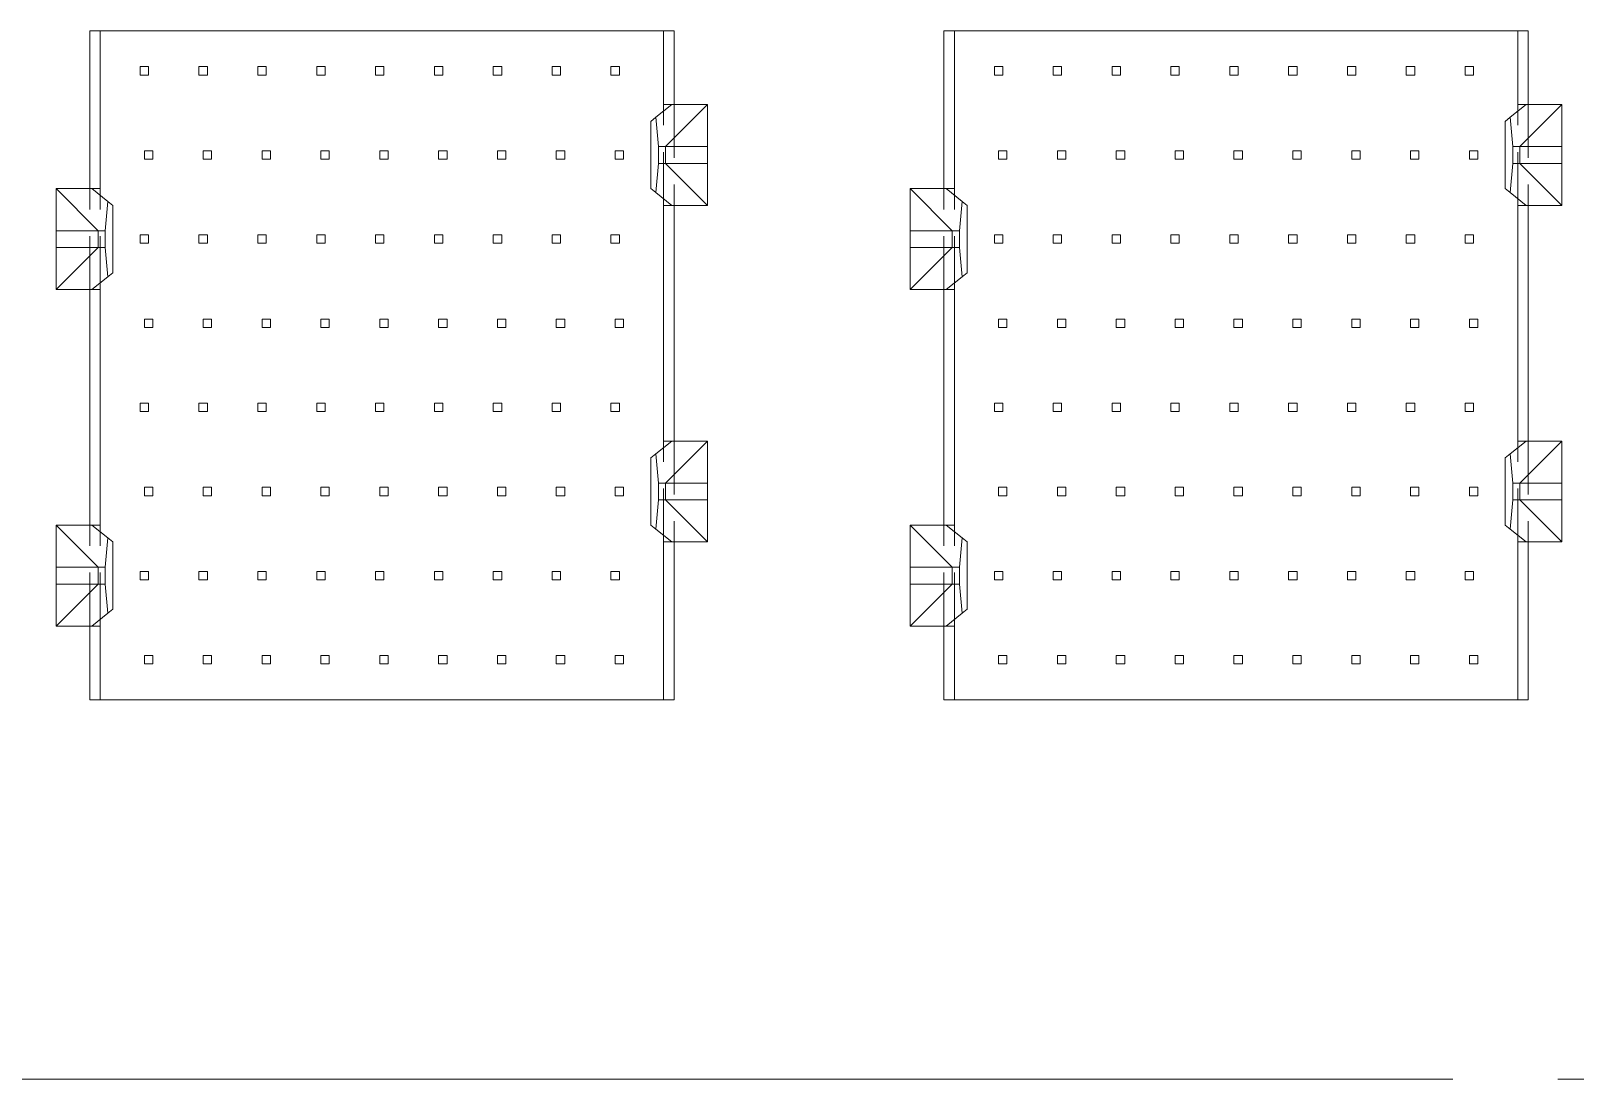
# Model space of a CAD drawing. Header units: millimetres. Extents: x -17 to 589, y 5 to 415.
# Drawn here: x 253.72 to 290.46, y 229.44 to 254.36 of the extents above; entities that cross this region are included whole.
import ezdxf

# ---------------------------------------------------------------- set-up
doc = ezdxf.new("R2010")
doc.units = ezdxf.units.MM
doc.linetypes.add('HIDDEN', pattern=[1.905, 1.27, -0.635])

# ---------------------------------------------------------------- blocks, each defined once
blk = doc.blocks.new('SW_CENTERMARKSYMBOL_1')
at = {"color": 0, "linetype": 'Continuous', "lineweight": 0}
for p, q in [((99.77, 65), (5, 65)), ((104.77, 65), (102.27, 65))]:
    blk.add_line(p, q, dxfattribs=at)
blk = doc.blocks.new('d')
at = {"color": 5, "lineweight": 0}
blk.add_blockref('SW_CENTERMARKSYMBOL_1', (796.919, 118.982), dxfattribs=at)

msp = doc.modelspace()

# ---------------------------------------------------------------- linework, layer by layer
at = {"color": 7, "linetype": 'Continuous', "lineweight": 15}
for p, q in [((255.1219, 254.3639), (255.1219, 250.6139)), ((255.3719, 254.3639), (255.1219, 254.3639)), ((255.3719, 254.3639), (255.3719, 250.6139)), ((268.7719, 254.3639), (255.3719, 254.3639)), ((268.7719, 252.6139), (268.7719, 254.3639)), ((269.0219, 254.3639), (268.7719, 254.3639)), ((269.0219, 254.3639), (269.0219, 252.6139)), ((275.4419, 254.3639), (275.4419, 250.6139)), ((275.6919, 254.3639), (275.4419, 254.3639)), ((275.6919, 254.3639), (275.6919, 250.6139)), ((289.0919, 254.3639), (275.6919, 254.3639)), ((289.0919, 252.6139), (289.0919, 254.3639)), ((289.3419, 254.3639), (289.0919, 254.3639)), ((289.3419, 254.3639), (289.3419, 252.6139)), ((268.9719, 252.6139), (268.5911, 252.3092)), ((268.7719, 252.6139), (268.9719, 252.6139)), ((269.8219, 252.6139), (268.8219, 251.6139)), ((268.9719, 252.6139), (269.8219, 252.6139)), ((269.8219, 252.6139), (269.8219, 251.6139)), ((289.2919, 252.6139), (288.9111, 252.3092)), ((289.0919, 252.6139), (289.2919, 252.6139)), ((290.1419, 252.6139), (289.1419, 251.6139)), ((289.2919, 252.6139), (290.1419, 252.6139)), ((290.1419, 252.6139), (290.1419, 251.6139)), ((268.4719, 252.2139), (268.5911, 252.3092)), ((268.4719, 250.6139), (268.4719, 252.2139)), ((268.5911, 252.3092), (268.6519, 251.6139)), ((288.7919, 252.2139), (288.9111, 252.3092)), ((288.7919, 250.6139), (288.7919, 252.2139)), ((288.9111, 252.3092), (288.9719, 251.6139)), ((268.6519, 251.6139), (268.6519, 251.2139)), ((268.8219, 251.6139), (268.6519, 251.6139)), ((268.8219, 251.2139), (268.8219, 251.6139)), ((269.8219, 251.6139), (268.8219, 251.6139)), ((269.8219, 251.6139), (269.8219, 251.2139)), ((288.9719, 251.6139), (288.9719, 251.2139)), ((289.1419, 251.6139), (288.9719, 251.6139)), ((289.1419, 251.2139), (289.1419, 251.6139)), ((290.1419, 251.6139), (289.1419, 251.6139)), ((290.1419, 251.6139), (290.1419, 251.2139)), ((268.6519, 251.2139), (268.5911, 250.5186)), ((268.6519, 251.2139), (268.8219, 251.2139)), ((268.8219, 251.2139), (269.8219, 250.2139)), ((268.8219, 251.2139), (269.8219, 251.2139)), ((269.8219, 251.2139), (269.8219, 250.2139)), ((288.9719, 251.2139), (288.9111, 250.5186)), ((288.9719, 251.2139), (289.1419, 251.2139)), ((289.1419, 251.2139), (290.1419, 250.2139)), ((289.1419, 251.2139), (290.1419, 251.2139)), ((290.1419, 251.2139), (290.1419, 250.2139)), ((255.3219, 249.6139), (254.3219, 250.6139)), ((254.3219, 249.6139), (254.3219, 250.6139)), ((254.3219, 250.6139), (255.1719, 250.6139)), ((255.5528, 250.3092), (255.1719, 250.6139)), ((255.1719, 250.6139), (255.3719, 250.6139)), ((268.5911, 250.5186), (268.4719, 250.6139)), ((275.6419, 249.6139), (274.6419, 250.6139)), ((274.6419, 249.6139), (274.6419, 250.6139)), ((274.6419, 250.6139), (275.4919, 250.6139)), ((275.8728, 250.3092), (275.4919, 250.6139)), ((275.4919, 250.6139), (275.6919, 250.6139)), ((288.9111, 250.5186), (288.7919, 250.6139)), ((255.4919, 249.6139), (255.5528, 250.3092)), ((255.5528, 250.3092), (255.6719, 250.2139)), ((255.6719, 250.2139), (255.6719, 248.6139)), ((268.5911, 250.5186), (268.9719, 250.2139)), ((268.7719, 244.6139), (268.7719, 250.2139)), ((268.9719, 250.2139), (268.7719, 250.2139)), ((269.8219, 250.2139), (268.9719, 250.2139)), ((269.0219, 250.2139), (269.0219, 244.6139)), ((275.8119, 249.6139), (275.8728, 250.3092)), ((275.8728, 250.3092), (275.9919, 250.2139)), ((275.9919, 250.2139), (275.9919, 248.6139)), ((288.9111, 250.5186), (289.2919, 250.2139)), ((289.0919, 244.6139), (289.0919, 250.2139)), ((289.2919, 250.2139), (289.0919, 250.2139)), ((290.1419, 250.2139), (289.2919, 250.2139)), ((289.3419, 250.2139), (289.3419, 244.6139)), ((254.3219, 249.2139), (254.3219, 249.6139)), ((255.3219, 249.6139), (254.3219, 249.6139)), ((255.3219, 249.6139), (255.3219, 249.2139)), ((255.4919, 249.6139), (255.3219, 249.6139)), ((255.4919, 249.2139), (255.4919, 249.6139)), ((274.6419, 249.2139), (274.6419, 249.6139)), ((275.6419, 249.6139), (274.6419, 249.6139)), ((275.8119, 249.6139), (275.6419, 249.6139)), ((275.6419, 249.6139), (275.6419, 249.2139)), ((275.8119, 249.2139), (275.8119, 249.6139)), ((254.3219, 249.2139), (255.3219, 249.2139)), ((254.3219, 248.2139), (254.3219, 249.2139)), ((254.3219, 248.2139), (255.3219, 249.2139)), ((255.3219, 249.2139), (255.4919, 249.2139)), ((255.5528, 248.5186), (255.4919, 249.2139)), ((274.6419, 248.2139), (274.6419, 249.2139)), ((274.6419, 248.2139), (275.6419, 249.2139)), ((274.6419, 249.2139), (275.6419, 249.2139)), ((275.6419, 249.2139), (275.8119, 249.2139)), ((275.8728, 248.5186), (275.8119, 249.2139)), ((255.5528, 248.5186), (255.1719, 248.2139)), ((255.6719, 248.6139), (255.5528, 248.5186)), ((275.8728, 248.5186), (275.4919, 248.2139)), ((275.9919, 248.6139), (275.8728, 248.5186)), ((255.1719, 248.2139), (254.3219, 248.2139)), ((255.1219, 242.6139), (255.1219, 248.2139)), ((255.3719, 248.2139), (255.1719, 248.2139)), ((255.3719, 248.2139), (255.3719, 242.6139)), ((275.4919, 248.2139), (274.6419, 248.2139)), ((275.4419, 242.6139), (275.4419, 248.2139)), ((275.6919, 248.2139), (275.4919, 248.2139)), ((275.6919, 248.2139), (275.6919, 242.6139)), ((268.4719, 244.2139), (268.5911, 244.3092)), ((268.9719, 244.6139), (268.5911, 244.3092)), ((268.5911, 244.3092), (268.6519, 243.6139)), ((268.7719, 244.6139), (268.9719, 244.6139)), ((269.8219, 244.6139), (268.8219, 243.6139)), ((268.9719, 244.6139), (269.8219, 244.6139)), ((269.8219, 244.6139), (269.8219, 243.6139)), ((288.7919, 244.2139), (288.9111, 244.3092)), ((289.2919, 244.6139), (288.9111, 244.3092)), ((288.9111, 244.3092), (288.9719, 243.6139)), ((289.0919, 244.6139), (289.2919, 244.6139)), ((290.1419, 244.6139), (289.1419, 243.6139)), ((289.2919, 244.6139), (290.1419, 244.6139)), ((290.1419, 244.6139), (290.1419, 243.6139)), ((268.4719, 242.6139), (268.4719, 244.2139)), ((288.7919, 242.6139), (288.7919, 244.2139)), ((268.6519, 243.6139), (268.6519, 243.2139)), ((268.8219, 243.6139), (268.6519, 243.6139)), ((268.8219, 243.2139), (268.8219, 243.6139)), ((269.8219, 243.6139), (268.8219, 243.6139)), ((269.8219, 243.6139), (269.8219, 243.2139)), ((289.1419, 243.6139), (288.9719, 243.6139)), ((288.9719, 243.6139), (288.9719, 243.2139)), ((289.1419, 243.2139), (289.1419, 243.6139)), ((290.1419, 243.6139), (289.1419, 243.6139)), ((290.1419, 243.6139), (290.1419, 243.2139)), ((268.6519, 243.2139), (268.5911, 242.5186)), ((268.6519, 243.2139), (268.8219, 243.2139)), ((268.8219, 243.2139), (269.8219, 243.2139)), ((268.8219, 243.2139), (269.8219, 242.2139)), ((269.8219, 243.2139), (269.8219, 242.2139)), ((288.9719, 243.2139), (288.9111, 242.5186)), ((288.9719, 243.2139), (289.1419, 243.2139)), ((289.1419, 243.2139), (290.1419, 243.2139)), ((289.1419, 243.2139), (290.1419, 242.2139)), ((290.1419, 243.2139), (290.1419, 242.2139)), ((255.3219, 241.6139), (254.3219, 242.6139)), ((254.3219, 241.6139), (254.3219, 242.6139)), ((254.3219, 242.6139), (255.1719, 242.6139)), ((255.1719, 242.6139), (255.5528, 242.3092)), ((255.1719, 242.6139), (255.3719, 242.6139)), ((268.5911, 242.5186), (268.4719, 242.6139)), ((268.9719, 242.2139), (268.5911, 242.5186)), ((275.6419, 241.6139), (274.6419, 242.6139)), ((274.6419, 241.6139), (274.6419, 242.6139)), ((274.6419, 242.6139), (275.4919, 242.6139)), ((275.4919, 242.6139), (275.8728, 242.3092)), ((275.4919, 242.6139), (275.6919, 242.6139)), ((288.9111, 242.5186), (288.7919, 242.6139)), ((289.2919, 242.2139), (288.9111, 242.5186)), ((255.4919, 241.6139), (255.5528, 242.3092)), ((255.5528, 242.3092), (255.6719, 242.2139)), ((255.6719, 242.2139), (255.6719, 240.6139)), ((268.7719, 238.4639), (268.7719, 242.2139)), ((268.9719, 242.2139), (268.7719, 242.2139)), ((269.8219, 242.2139), (268.9719, 242.2139)), ((269.0219, 242.2139), (269.0219, 238.4639)), ((275.8119, 241.6139), (275.8728, 242.3092)), ((275.8728, 242.3092), (275.9919, 242.2139)), ((275.9919, 242.2139), (275.9919, 240.6139)), ((289.0919, 238.4639), (289.0919, 242.2139)), ((289.2919, 242.2139), (289.0919, 242.2139)), ((290.1419, 242.2139), (289.2919, 242.2139)), ((289.3419, 242.2139), (289.3419, 238.4639)), ((254.3219, 241.2139), (254.3219, 241.6139)), ((255.3219, 241.6139), (254.3219, 241.6139)), ((255.4919, 241.6139), (255.3219, 241.6139)), ((255.3219, 241.6139), (255.3219, 241.2139)), ((255.4919, 241.2139), (255.4919, 241.6139)), ((274.6419, 241.2139), (274.6419, 241.6139)), ((275.6419, 241.6139), (274.6419, 241.6139)), ((275.8119, 241.6139), (275.6419, 241.6139)), ((275.6419, 241.6139), (275.6419, 241.2139)), ((275.8119, 241.2139), (275.8119, 241.6139)), ((254.3219, 240.2139), (255.3219, 241.2139)), ((254.3219, 240.2139), (254.3219, 241.2139)), ((254.3219, 241.2139), (255.3219, 241.2139)), ((255.3219, 241.2139), (255.4919, 241.2139)), ((255.5528, 240.5186), (255.4919, 241.2139)), ((274.6419, 240.2139), (275.6419, 241.2139)), ((274.6419, 240.2139), (274.6419, 241.2139)), ((274.6419, 241.2139), (275.6419, 241.2139)), ((275.6419, 241.2139), (275.8119, 241.2139)), ((275.8728, 240.5186), (275.8119, 241.2139)), ((255.6719, 240.6139), (255.5528, 240.5186)), ((275.9919, 240.6139), (275.8728, 240.5186)), ((255.1719, 240.2139), (255.5528, 240.5186)), ((275.4919, 240.2139), (275.8728, 240.5186)), ((255.1719, 240.2139), (254.3219, 240.2139)), ((255.1219, 238.4639), (255.1219, 240.2139)), ((255.3719, 240.2139), (255.1719, 240.2139)), ((255.3719, 240.2139), (255.3719, 238.4639)), ((275.4919, 240.2139), (274.6419, 240.2139)), ((275.4419, 238.4639), (275.4419, 240.2139)), ((275.6919, 240.2139), (275.4919, 240.2139)), ((275.6919, 240.2139), (275.6919, 238.4639)), ((255.1219, 238.4639), (255.3719, 238.4639)), ((255.3719, 238.4639), (268.7719, 238.4639)), ((269.0219, 238.4639), (268.7719, 238.4639)), ((275.4419, 238.4639), (275.6919, 238.4639)), ((275.6919, 238.4639), (289.0919, 238.4639)), ((289.3419, 238.4639), (289.0919, 238.4639))]:
    msp.add_line(p, q, dxfattribs=at)
at = {"color": 7, "linetype": 'HIDDEN', "lineweight": 0}
for p, q in [((256.3219, 253.5139), (256.5219, 253.5139)), ((256.3219, 253.5139), (256.3219, 253.3139)), ((256.5219, 253.5139), (256.5219, 253.3139)), ((257.7219, 253.5139), (257.9219, 253.5139)), ((257.7219, 253.5139), (257.7219, 253.3139)), ((257.9219, 253.5139), (257.9219, 253.3139)), ((259.1219, 253.5139), (259.1219, 253.3139)), ((259.1219, 253.5139), (259.3219, 253.5139)), ((259.3219, 253.5139), (259.3219, 253.3139)), ((260.5219, 253.5139), (260.5219, 253.3139)), ((260.5219, 253.5139), (260.7219, 253.5139)), ((260.7219, 253.5139), (260.7219, 253.3139)), ((261.9219, 253.5139), (261.9219, 253.3139)), ((261.9219, 253.5139), (262.1219, 253.5139)), ((262.1219, 253.5139), (262.1219, 253.3139)), ((263.3219, 253.5139), (263.3219, 253.3139)), ((263.3219, 253.5139), (263.5219, 253.5139)), ((263.5219, 253.5139), (263.5219, 253.3139)), ((264.7219, 253.5139), (264.7219, 253.3139)), ((264.7219, 253.5139), (264.9219, 253.5139)), ((264.9219, 253.5139), (264.9219, 253.3139)), ((266.1219, 253.5139), (266.1219, 253.3139)), ((266.1219, 253.5139), (266.3219, 253.5139)), ((266.3219, 253.5139), (266.3219, 253.3139)), ((267.5219, 253.5139), (267.5219, 253.3139)), ((267.5219, 253.5139), (267.7219, 253.5139)), ((267.7219, 253.5139), (267.7219, 253.3139)), ((276.6419, 253.5139), (276.8419, 253.5139)), ((276.6419, 253.5139), (276.6419, 253.3139)), ((276.8419, 253.5139), (276.8419, 253.3139)), ((278.0419, 253.5139), (278.2419, 253.5139)), ((278.0419, 253.5139), (278.0419, 253.3139)), ((278.2419, 253.5139), (278.2419, 253.3139)), ((279.4419, 253.5139), (279.4419, 253.3139)), ((279.4419, 253.5139), (279.6419, 253.5139)), ((279.6419, 253.5139), (279.6419, 253.3139)), ((280.8419, 253.5139), (280.8419, 253.3139)), ((280.8419, 253.5139), (281.0419, 253.5139)), ((281.0419, 253.5139), (281.0419, 253.3139)), ((282.2419, 253.5139), (282.2419, 253.3139)), ((282.2419, 253.5139), (282.4419, 253.5139)), ((282.4419, 253.5139), (282.4419, 253.3139)), ((283.6419, 253.5139), (283.8419, 253.5139)), ((283.6419, 253.5139), (283.6419, 253.3139)), ((283.8419, 253.5139), (283.8419, 253.3139)), ((285.0419, 253.5139), (285.2419, 253.5139)), ((285.0419, 253.5139), (285.0419, 253.3139)), ((285.2419, 253.5139), (285.2419, 253.3139)), ((286.4419, 253.5139), (286.6419, 253.5139)), ((286.4419, 253.5139), (286.4419, 253.3139)), ((286.6419, 253.5139), (286.6419, 253.3139)), ((287.8419, 253.5139), (288.0419, 253.5139)), ((287.8419, 253.5139), (287.8419, 253.3139)), ((288.0419, 253.5139), (288.0419, 253.3139)), ((256.5219, 253.3139), (256.3219, 253.3139)), ((257.9219, 253.3139), (257.7219, 253.3139)), ((259.3219, 253.3139), (259.1219, 253.3139)), ((260.7219, 253.3139), (260.5219, 253.3139)), ((262.1219, 253.3139), (261.9219, 253.3139)), ((263.5219, 253.3139), (263.3219, 253.3139)), ((264.9219, 253.3139), (264.7219, 253.3139)), ((266.3219, 253.3139), (266.1219, 253.3139)), ((267.7219, 253.3139), (267.5219, 253.3139)), ((276.8419, 253.3139), (276.6419, 253.3139)), ((278.2419, 253.3139), (278.0419, 253.3139)), ((279.6419, 253.3139), (279.4419, 253.3139)), ((281.0419, 253.3139), (280.8419, 253.3139)), ((282.4419, 253.3139), (282.2419, 253.3139)), ((283.8419, 253.3139), (283.6419, 253.3139)), ((285.2419, 253.3139), (285.0419, 253.3139)), ((286.6419, 253.3139), (286.4419, 253.3139)), ((288.0419, 253.3139), (287.8419, 253.3139)), ((268.7719, 250.2139), (268.7719, 252.6139)), ((269.0219, 252.6139), (269.0219, 250.2139)), ((289.0919, 250.2139), (289.0919, 252.6139)), ((289.3419, 252.6139), (289.3419, 250.2139)), ((256.4219, 251.3139), (256.4219, 251.5139)), ((256.4219, 251.5139), (256.6219, 251.5139)), ((256.4219, 251.3139), (256.6219, 251.3139)), ((256.6219, 251.5139), (256.6219, 251.3139)), ((257.8219, 251.3139), (257.8219, 251.5139)), ((257.8219, 251.5139), (258.0219, 251.5139)), ((257.8219, 251.3139), (258.0219, 251.3139)), ((258.0219, 251.5139), (258.0219, 251.3139)), ((259.2219, 251.5139), (259.4219, 251.5139)), ((259.2219, 251.3139), (259.2219, 251.5139)), ((259.2219, 251.3139), (259.4219, 251.3139)), ((259.4219, 251.5139), (259.4219, 251.3139)), ((260.6219, 251.5139), (260.8219, 251.5139)), ((260.6219, 251.3139), (260.6219, 251.5139)), ((260.6219, 251.3139), (260.8219, 251.3139)), ((260.8219, 251.5139), (260.8219, 251.3139)), ((262.0219, 251.5139), (262.2219, 251.5139)), ((262.0219, 251.3139), (262.0219, 251.5139)), ((262.0219, 251.3139), (262.2219, 251.3139)), ((262.2219, 251.5139), (262.2219, 251.3139)), ((263.4219, 251.5139), (263.6219, 251.5139)), ((263.4219, 251.3139), (263.4219, 251.5139)), ((263.4219, 251.3139), (263.6219, 251.3139)), ((263.6219, 251.5139), (263.6219, 251.3139)), ((264.8219, 251.5139), (265.0219, 251.5139)), ((264.8219, 251.3139), (264.8219, 251.5139)), ((264.8219, 251.3139), (265.0219, 251.3139)), ((265.0219, 251.5139), (265.0219, 251.3139)), ((266.2219, 251.5139), (266.4219, 251.5139)), ((266.2219, 251.3139), (266.2219, 251.5139)), ((266.2219, 251.3139), (266.4219, 251.3139)), ((266.4219, 251.5139), (266.4219, 251.3139)), ((267.6219, 251.3139), (267.6219, 251.5139)), ((267.6219, 251.5139), (267.8219, 251.5139)), ((267.6219, 251.3139), (267.8219, 251.3139)), ((267.8219, 251.5139), (267.8219, 251.3139)), ((276.7419, 251.3139), (276.7419, 251.5139)), ((276.7419, 251.5139), (276.9419, 251.5139)), ((276.7419, 251.3139), (276.9419, 251.3139)), ((276.9419, 251.5139), (276.9419, 251.3139)), ((278.1419, 251.5139), (278.3419, 251.5139)), ((278.1419, 251.3139), (278.1419, 251.5139)), ((278.1419, 251.3139), (278.3419, 251.3139)), ((278.3419, 251.5139), (278.3419, 251.3139)), ((279.5419, 251.5139), (279.7419, 251.5139)), ((279.5419, 251.3139), (279.5419, 251.5139)), ((279.5419, 251.3139), (279.7419, 251.3139)), ((279.7419, 251.5139), (279.7419, 251.3139)), ((280.9419, 251.5139), (281.1419, 251.5139)), ((280.9419, 251.3139), (280.9419, 251.5139)), ((280.9419, 251.3139), (281.1419, 251.3139)), ((281.1419, 251.5139), (281.1419, 251.3139)), ((282.3419, 251.5139), (282.5419, 251.5139)), ((282.3419, 251.3139), (282.3419, 251.5139)), ((282.3419, 251.3139), (282.5419, 251.3139)), ((282.5419, 251.5139), (282.5419, 251.3139)), ((283.7419, 251.5139), (283.9419, 251.5139)), ((283.7419, 251.3139), (283.7419, 251.5139)), ((283.7419, 251.3139), (283.9419, 251.3139)), ((283.9419, 251.5139), (283.9419, 251.3139)), ((285.1419, 251.5139), (285.3419, 251.5139)), ((285.1419, 251.3139), (285.1419, 251.5139)), ((285.1419, 251.3139), (285.3419, 251.3139)), ((285.3419, 251.5139), (285.3419, 251.3139)), ((286.5419, 251.5139), (286.7419, 251.5139)), ((286.5419, 251.3139), (286.5419, 251.5139)), ((286.5419, 251.3139), (286.7419, 251.3139)), ((286.7419, 251.5139), (286.7419, 251.3139)), ((287.9419, 251.3139), (287.9419, 251.5139)), ((287.9419, 251.5139), (288.1419, 251.5139)), ((287.9419, 251.3139), (288.1419, 251.3139)), ((288.1419, 251.5139), (288.1419, 251.3139)), ((255.1219, 248.2139), (255.1219, 250.6139)), ((255.3719, 248.2139), (255.3719, 250.6139)), ((275.4419, 248.2139), (275.4419, 250.6139)), ((275.6919, 248.2139), (275.6919, 250.6139)), ((256.3219, 249.5139), (256.3219, 249.3139)), ((256.3219, 249.5139), (256.5219, 249.5139)), ((256.5219, 249.5139), (256.5219, 249.3139)), ((257.7219, 249.5139), (257.7219, 249.3139)), ((257.7219, 249.5139), (257.9219, 249.5139)), ((257.9219, 249.5139), (257.9219, 249.3139)), ((259.1219, 249.5139), (259.1219, 249.3139)), ((259.1219, 249.5139), (259.3219, 249.5139)), ((259.3219, 249.5139), (259.3219, 249.3139)), ((260.5219, 249.5139), (260.5219, 249.3139)), ((260.5219, 249.5139), (260.7219, 249.5139)), ((260.7219, 249.5139), (260.7219, 249.3139)), ((261.9219, 249.5139), (261.9219, 249.3139)), ((261.9219, 249.5139), (262.1219, 249.5139)), ((262.1219, 249.5139), (262.1219, 249.3139)), ((263.3219, 249.5139), (263.3219, 249.3139)), ((263.3219, 249.5139), (263.5219, 249.5139)), ((263.5219, 249.5139), (263.5219, 249.3139)), ((264.7219, 249.5139), (264.7219, 249.3139)), ((264.7219, 249.5139), (264.9219, 249.5139)), ((264.9219, 249.5139), (264.9219, 249.3139)), ((266.1219, 249.5139), (266.1219, 249.3139)), ((266.1219, 249.5139), (266.3219, 249.5139)), ((266.3219, 249.5139), (266.3219, 249.3139)), ((267.5219, 249.5139), (267.5219, 249.3139)), ((267.5219, 249.5139), (267.7219, 249.5139)), ((267.7219, 249.5139), (267.7219, 249.3139)), ((276.6419, 249.5139), (276.8419, 249.5139)), ((276.6419, 249.5139), (276.6419, 249.3139)), ((276.8419, 249.5139), (276.8419, 249.3139)), ((278.0419, 249.5139), (278.2419, 249.5139)), ((278.0419, 249.5139), (278.0419, 249.3139)), ((278.2419, 249.5139), (278.2419, 249.3139)), ((279.4419, 249.5139), (279.6419, 249.5139)), ((279.4419, 249.5139), (279.4419, 249.3139)), ((279.6419, 249.5139), (279.6419, 249.3139)), ((280.8419, 249.5139), (281.0419, 249.5139)), ((280.8419, 249.5139), (280.8419, 249.3139)), ((281.0419, 249.5139), (281.0419, 249.3139)), ((282.2419, 249.5139), (282.4419, 249.5139)), ((282.2419, 249.5139), (282.2419, 249.3139)), ((282.4419, 249.5139), (282.4419, 249.3139)), ((283.6419, 249.5139), (283.8419, 249.5139)), ((283.6419, 249.5139), (283.6419, 249.3139)), ((283.8419, 249.5139), (283.8419, 249.3139)), ((285.0419, 249.5139), (285.2419, 249.5139)), ((285.0419, 249.5139), (285.0419, 249.3139)), ((285.2419, 249.5139), (285.2419, 249.3139)), ((286.4419, 249.5139), (286.6419, 249.5139)), ((286.4419, 249.5139), (286.4419, 249.3139)), ((286.6419, 249.5139), (286.6419, 249.3139)), ((287.8419, 249.5139), (288.0419, 249.5139)), ((287.8419, 249.5139), (287.8419, 249.3139)), ((288.0419, 249.5139), (288.0419, 249.3139)), ((256.5219, 249.3139), (256.3219, 249.3139)), ((257.9219, 249.3139), (257.7219, 249.3139)), ((259.3219, 249.3139), (259.1219, 249.3139)), ((260.7219, 249.3139), (260.5219, 249.3139)), ((262.1219, 249.3139), (261.9219, 249.3139)), ((263.5219, 249.3139), (263.3219, 249.3139)), ((264.9219, 249.3139), (264.7219, 249.3139)), ((266.3219, 249.3139), (266.1219, 249.3139)), ((267.7219, 249.3139), (267.5219, 249.3139)), ((276.8419, 249.3139), (276.6419, 249.3139)), ((278.2419, 249.3139), (278.0419, 249.3139)), ((279.6419, 249.3139), (279.4419, 249.3139)), ((281.0419, 249.3139), (280.8419, 249.3139)), ((282.4419, 249.3139), (282.2419, 249.3139)), ((283.8419, 249.3139), (283.6419, 249.3139)), ((285.2419, 249.3139), (285.0419, 249.3139)), ((286.6419, 249.3139), (286.4419, 249.3139)), ((288.0419, 249.3139), (287.8419, 249.3139)), ((256.4219, 247.5139), (256.6219, 247.5139)), ((256.4219, 247.3139), (256.4219, 247.5139)), ((256.4219, 247.3139), (256.6219, 247.3139)), ((256.6219, 247.5139), (256.6219, 247.3139)), ((257.8219, 247.5139), (258.0219, 247.5139)), ((257.8219, 247.3139), (257.8219, 247.5139)), ((257.8219, 247.3139), (258.0219, 247.3139)), ((258.0219, 247.5139), (258.0219, 247.3139)), ((259.2219, 247.5139), (259.4219, 247.5139)), ((259.2219, 247.3139), (259.2219, 247.5139)), ((259.2219, 247.3139), (259.4219, 247.3139)), ((259.4219, 247.5139), (259.4219, 247.3139)), ((260.6219, 247.5139), (260.8219, 247.5139)), ((260.6219, 247.3139), (260.6219, 247.5139)), ((260.6219, 247.3139), (260.8219, 247.3139)), ((260.8219, 247.5139), (260.8219, 247.3139)), ((262.0219, 247.5139), (262.2219, 247.5139)), ((262.0219, 247.3139), (262.0219, 247.5139)), ((262.0219, 247.3139), (262.2219, 247.3139)), ((262.2219, 247.5139), (262.2219, 247.3139)), ((263.4219, 247.5139), (263.6219, 247.5139)), ((263.4219, 247.3139), (263.4219, 247.5139)), ((263.4219, 247.3139), (263.6219, 247.3139)), ((263.6219, 247.5139), (263.6219, 247.3139)), ((264.8219, 247.5139), (265.0219, 247.5139)), ((264.8219, 247.3139), (264.8219, 247.5139)), ((264.8219, 247.3139), (265.0219, 247.3139)), ((265.0219, 247.5139), (265.0219, 247.3139)), ((266.2219, 247.5139), (266.4219, 247.5139)), ((266.2219, 247.3139), (266.2219, 247.5139)), ((266.2219, 247.3139), (266.4219, 247.3139)), ((266.4219, 247.5139), (266.4219, 247.3139)), ((267.6219, 247.5139), (267.8219, 247.5139)), ((267.6219, 247.3139), (267.6219, 247.5139)), ((267.6219, 247.3139), (267.8219, 247.3139)), ((267.8219, 247.5139), (267.8219, 247.3139)), ((276.7419, 247.3139), (276.7419, 247.5139)), ((276.7419, 247.5139), (276.9419, 247.5139)), ((276.7419, 247.3139), (276.9419, 247.3139)), ((276.9419, 247.5139), (276.9419, 247.3139)), ((278.1419, 247.5139), (278.3419, 247.5139)), ((278.1419, 247.3139), (278.1419, 247.5139)), ((278.1419, 247.3139), (278.3419, 247.3139)), ((278.3419, 247.5139), (278.3419, 247.3139)), ((279.5419, 247.5139), (279.7419, 247.5139)), ((279.5419, 247.3139), (279.5419, 247.5139)), ((279.5419, 247.3139), (279.7419, 247.3139)), ((279.7419, 247.5139), (279.7419, 247.3139)), ((280.9419, 247.5139), (281.1419, 247.5139)), ((280.9419, 247.3139), (280.9419, 247.5139)), ((280.9419, 247.3139), (281.1419, 247.3139)), ((281.1419, 247.5139), (281.1419, 247.3139)), ((282.3419, 247.5139), (282.5419, 247.5139)), ((282.3419, 247.3139), (282.3419, 247.5139)), ((282.3419, 247.3139), (282.5419, 247.3139)), ((282.5419, 247.5139), (282.5419, 247.3139)), ((283.7419, 247.5139), (283.9419, 247.5139)), ((283.7419, 247.3139), (283.7419, 247.5139)), ((283.7419, 247.3139), (283.9419, 247.3139)), ((283.9419, 247.5139), (283.9419, 247.3139)), ((285.1419, 247.5139), (285.3419, 247.5139)), ((285.1419, 247.3139), (285.1419, 247.5139)), ((285.1419, 247.3139), (285.3419, 247.3139)), ((285.3419, 247.5139), (285.3419, 247.3139)), ((286.5419, 247.5139), (286.7419, 247.5139)), ((286.5419, 247.3139), (286.5419, 247.5139)), ((286.5419, 247.3139), (286.7419, 247.3139)), ((286.7419, 247.5139), (286.7419, 247.3139)), ((287.9419, 247.5139), (288.1419, 247.5139)), ((287.9419, 247.3139), (287.9419, 247.5139)), ((287.9419, 247.3139), (288.1419, 247.3139)), ((288.1419, 247.5139), (288.1419, 247.3139)), ((256.3219, 245.5139), (256.3219, 245.3139)), ((256.3219, 245.5139), (256.5219, 245.5139)), ((256.5219, 245.5139), (256.5219, 245.3139)), ((257.7219, 245.5139), (257.7219, 245.3139)), ((257.7219, 245.5139), (257.9219, 245.5139)), ((257.9219, 245.5139), (257.9219, 245.3139)), ((259.1219, 245.5139), (259.1219, 245.3139)), ((259.1219, 245.5139), (259.3219, 245.5139)), ((259.3219, 245.5139), (259.3219, 245.3139)), ((260.5219, 245.5139), (260.5219, 245.3139)), ((260.5219, 245.5139), (260.7219, 245.5139)), ((260.7219, 245.5139), (260.7219, 245.3139)), ((261.9219, 245.5139), (261.9219, 245.3139)), ((261.9219, 245.5139), (262.1219, 245.5139)), ((262.1219, 245.5139), (262.1219, 245.3139)), ((263.3219, 245.5139), (263.3219, 245.3139)), ((263.3219, 245.5139), (263.5219, 245.5139)), ((263.5219, 245.5139), (263.5219, 245.3139)), ((264.7219, 245.5139), (264.9219, 245.5139)), ((264.7219, 245.5139), (264.7219, 245.3139)), ((264.9219, 245.5139), (264.9219, 245.3139)), ((266.1219, 245.5139), (266.1219, 245.3139)), ((266.1219, 245.5139), (266.3219, 245.5139)), ((266.3219, 245.5139), (266.3219, 245.3139)), ((267.5219, 245.5139), (267.5219, 245.3139)), ((267.5219, 245.5139), (267.7219, 245.5139)), ((267.7219, 245.5139), (267.7219, 245.3139)), ((276.6419, 245.5139), (276.8419, 245.5139)), ((276.6419, 245.5139), (276.6419, 245.3139)), ((276.8419, 245.5139), (276.8419, 245.3139)), ((278.0419, 245.5139), (278.2419, 245.5139)), ((278.0419, 245.5139), (278.0419, 245.3139)), ((278.2419, 245.5139), (278.2419, 245.3139)), ((279.4419, 245.5139), (279.6419, 245.5139)), ((279.4419, 245.5139), (279.4419, 245.3139)), ((279.6419, 245.5139), (279.6419, 245.3139)), ((280.8419, 245.5139), (281.0419, 245.5139)), ((280.8419, 245.5139), (280.8419, 245.3139)), ((281.0419, 245.5139), (281.0419, 245.3139)), ((282.2419, 245.5139), (282.4419, 245.5139)), ((282.2419, 245.5139), (282.2419, 245.3139)), ((282.4419, 245.5139), (282.4419, 245.3139)), ((283.6419, 245.5139), (283.8419, 245.5139)), ((283.6419, 245.5139), (283.6419, 245.3139)), ((283.8419, 245.5139), (283.8419, 245.3139)), ((285.0419, 245.5139), (285.2419, 245.5139)), ((285.0419, 245.5139), (285.0419, 245.3139)), ((285.2419, 245.5139), (285.2419, 245.3139)), ((286.4419, 245.5139), (286.6419, 245.5139)), ((286.4419, 245.5139), (286.4419, 245.3139)), ((286.6419, 245.5139), (286.6419, 245.3139)), ((287.8419, 245.5139), (287.8419, 245.3139)), ((287.8419, 245.5139), (288.0419, 245.5139)), ((288.0419, 245.5139), (288.0419, 245.3139)), ((256.5219, 245.3139), (256.3219, 245.3139)), ((257.9219, 245.3139), (257.7219, 245.3139)), ((259.3219, 245.3139), (259.1219, 245.3139)), ((260.7219, 245.3139), (260.5219, 245.3139)), ((262.1219, 245.3139), (261.9219, 245.3139)), ((263.5219, 245.3139), (263.3219, 245.3139)), ((264.9219, 245.3139), (264.7219, 245.3139)), ((266.3219, 245.3139), (266.1219, 245.3139)), ((267.7219, 245.3139), (267.5219, 245.3139)), ((276.8419, 245.3139), (276.6419, 245.3139)), ((278.2419, 245.3139), (278.0419, 245.3139)), ((279.6419, 245.3139), (279.4419, 245.3139)), ((281.0419, 245.3139), (280.8419, 245.3139)), ((282.4419, 245.3139), (282.2419, 245.3139)), ((283.8419, 245.3139), (283.6419, 245.3139)), ((285.2419, 245.3139), (285.0419, 245.3139)), ((286.6419, 245.3139), (286.4419, 245.3139)), ((288.0419, 245.3139), (287.8419, 245.3139)), ((268.7719, 242.2139), (268.7719, 244.6139)), ((269.0219, 244.6139), (269.0219, 242.2139)), ((289.0919, 242.2139), (289.0919, 244.6139)), ((289.3419, 244.6139), (289.3419, 242.2139)), ((256.4219, 243.5139), (256.6219, 243.5139)), ((256.4219, 243.3139), (256.4219, 243.5139)), ((256.4219, 243.3139), (256.6219, 243.3139)), ((256.6219, 243.5139), (256.6219, 243.3139)), ((257.8219, 243.5139), (258.0219, 243.5139)), ((257.8219, 243.3139), (257.8219, 243.5139)), ((257.8219, 243.3139), (258.0219, 243.3139)), ((258.0219, 243.5139), (258.0219, 243.3139)), ((259.2219, 243.5139), (259.4219, 243.5139)), ((259.2219, 243.3139), (259.2219, 243.5139)), ((259.2219, 243.3139), (259.4219, 243.3139)), ((259.4219, 243.5139), (259.4219, 243.3139)), ((260.6219, 243.5139), (260.8219, 243.5139)), ((260.6219, 243.3139), (260.6219, 243.5139)), ((260.6219, 243.3139), (260.8219, 243.3139)), ((260.8219, 243.5139), (260.8219, 243.3139)), ((262.0219, 243.5139), (262.2219, 243.5139)), ((262.0219, 243.3139), (262.0219, 243.5139)), ((262.0219, 243.3139), (262.2219, 243.3139)), ((262.2219, 243.5139), (262.2219, 243.3139)), ((263.4219, 243.5139), (263.6219, 243.5139)), ((263.4219, 243.3139), (263.4219, 243.5139)), ((263.4219, 243.3139), (263.6219, 243.3139)), ((263.6219, 243.5139), (263.6219, 243.3139)), ((264.8219, 243.5139), (265.0219, 243.5139)), ((264.8219, 243.3139), (264.8219, 243.5139)), ((264.8219, 243.3139), (265.0219, 243.3139)), ((265.0219, 243.5139), (265.0219, 243.3139)), ((266.2219, 243.5139), (266.4219, 243.5139)), ((266.2219, 243.3139), (266.2219, 243.5139)), ((266.2219, 243.3139), (266.4219, 243.3139)), ((266.4219, 243.5139), (266.4219, 243.3139)), ((267.6219, 243.5139), (267.8219, 243.5139)), ((267.6219, 243.3139), (267.6219, 243.5139)), ((267.6219, 243.3139), (267.8219, 243.3139)), ((267.8219, 243.5139), (267.8219, 243.3139)), ((276.7419, 243.5139), (276.9419, 243.5139)), ((276.7419, 243.3139), (276.7419, 243.5139)), ((276.7419, 243.3139), (276.9419, 243.3139)), ((276.9419, 243.5139), (276.9419, 243.3139)), ((278.1419, 243.5139), (278.3419, 243.5139)), ((278.1419, 243.3139), (278.1419, 243.5139)), ((278.1419, 243.3139), (278.3419, 243.3139)), ((278.3419, 243.5139), (278.3419, 243.3139)), ((279.5419, 243.3139), (279.5419, 243.5139)), ((279.5419, 243.5139), (279.7419, 243.5139)), ((279.5419, 243.3139), (279.7419, 243.3139)), ((279.7419, 243.5139), (279.7419, 243.3139)), ((280.9419, 243.5139), (281.1419, 243.5139)), ((280.9419, 243.3139), (280.9419, 243.5139)), ((280.9419, 243.3139), (281.1419, 243.3139)), ((281.1419, 243.5139), (281.1419, 243.3139)), ((282.3419, 243.5139), (282.5419, 243.5139)), ((282.3419, 243.3139), (282.3419, 243.5139)), ((282.3419, 243.3139), (282.5419, 243.3139)), ((282.5419, 243.5139), (282.5419, 243.3139)), ((283.7419, 243.5139), (283.9419, 243.5139)), ((283.7419, 243.3139), (283.7419, 243.5139)), ((283.7419, 243.3139), (283.9419, 243.3139)), ((283.9419, 243.5139), (283.9419, 243.3139)), ((285.1419, 243.5139), (285.3419, 243.5139)), ((285.1419, 243.3139), (285.1419, 243.5139)), ((285.1419, 243.3139), (285.3419, 243.3139)), ((285.3419, 243.5139), (285.3419, 243.3139)), ((286.5419, 243.5139), (286.7419, 243.5139)), ((286.5419, 243.3139), (286.5419, 243.5139)), ((286.5419, 243.3139), (286.7419, 243.3139)), ((286.7419, 243.5139), (286.7419, 243.3139)), ((287.9419, 243.5139), (288.1419, 243.5139)), ((287.9419, 243.3139), (287.9419, 243.5139)), ((287.9419, 243.3139), (288.1419, 243.3139)), ((288.1419, 243.5139), (288.1419, 243.3139)), ((255.1219, 240.2139), (255.1219, 242.6139)), ((255.3719, 240.2139), (255.3719, 242.6139)), ((275.4419, 240.2139), (275.4419, 242.6139)), ((275.6919, 240.2139), (275.6919, 242.6139)), ((256.3219, 241.5139), (256.3219, 241.3139)), ((256.3219, 241.5139), (256.5219, 241.5139)), ((256.5219, 241.5139), (256.5219, 241.3139)), ((257.7219, 241.5139), (257.9219, 241.5139)), ((257.7219, 241.5139), (257.7219, 241.3139)), ((257.9219, 241.5139), (257.9219, 241.3139)), ((259.1219, 241.5139), (259.1219, 241.3139)), ((259.1219, 241.5139), (259.3219, 241.5139)), ((259.3219, 241.5139), (259.3219, 241.3139)), ((260.5219, 241.5139), (260.7219, 241.5139)), ((260.5219, 241.5139), (260.5219, 241.3139)), ((260.7219, 241.5139), (260.7219, 241.3139)), ((261.9219, 241.5139), (261.9219, 241.3139)), ((261.9219, 241.5139), (262.1219, 241.5139)), ((262.1219, 241.5139), (262.1219, 241.3139)), ((263.3219, 241.5139), (263.5219, 241.5139)), ((263.3219, 241.5139), (263.3219, 241.3139)), ((263.5219, 241.5139), (263.5219, 241.3139)), ((264.7219, 241.5139), (264.7219, 241.3139)), ((264.7219, 241.5139), (264.9219, 241.5139)), ((264.9219, 241.5139), (264.9219, 241.3139)), ((266.1219, 241.5139), (266.3219, 241.5139)), ((266.1219, 241.5139), (266.1219, 241.3139)), ((266.3219, 241.5139), (266.3219, 241.3139)), ((267.5219, 241.5139), (267.5219, 241.3139)), ((267.5219, 241.5139), (267.7219, 241.5139)), ((267.7219, 241.5139), (267.7219, 241.3139)), ((276.6419, 241.5139), (276.8419, 241.5139)), ((276.6419, 241.5139), (276.6419, 241.3139)), ((276.8419, 241.5139), (276.8419, 241.3139)), ((278.0419, 241.5139), (278.2419, 241.5139)), ((278.0419, 241.5139), (278.0419, 241.3139)), ((278.2419, 241.5139), (278.2419, 241.3139)), ((279.4419, 241.5139), (279.6419, 241.5139)), ((279.4419, 241.5139), (279.4419, 241.3139)), ((279.6419, 241.5139), (279.6419, 241.3139)), ((280.8419, 241.5139), (281.0419, 241.5139)), ((280.8419, 241.5139), (280.8419, 241.3139)), ((281.0419, 241.5139), (281.0419, 241.3139)), ((282.2419, 241.5139), (282.4419, 241.5139)), ((282.2419, 241.5139), (282.2419, 241.3139)), ((282.4419, 241.5139), (282.4419, 241.3139)), ((283.6419, 241.5139), (283.8419, 241.5139)), ((283.6419, 241.5139), (283.6419, 241.3139)), ((283.8419, 241.5139), (283.8419, 241.3139)), ((285.0419, 241.5139), (285.2419, 241.5139)), ((285.0419, 241.5139), (285.0419, 241.3139)), ((285.2419, 241.5139), (285.2419, 241.3139)), ((286.4419, 241.5139), (286.6419, 241.5139)), ((286.4419, 241.5139), (286.4419, 241.3139)), ((286.6419, 241.5139), (286.6419, 241.3139)), ((287.8419, 241.5139), (287.8419, 241.3139)), ((287.8419, 241.5139), (288.0419, 241.5139)), ((288.0419, 241.5139), (288.0419, 241.3139)), ((256.5219, 241.3139), (256.3219, 241.3139)), ((257.9219, 241.3139), (257.7219, 241.3139)), ((259.3219, 241.3139), (259.1219, 241.3139)), ((260.7219, 241.3139), (260.5219, 241.3139)), ((262.1219, 241.3139), (261.9219, 241.3139)), ((263.5219, 241.3139), (263.3219, 241.3139)), ((264.9219, 241.3139), (264.7219, 241.3139)), ((266.3219, 241.3139), (266.1219, 241.3139)), ((267.7219, 241.3139), (267.5219, 241.3139)), ((276.8419, 241.3139), (276.6419, 241.3139)), ((278.2419, 241.3139), (278.0419, 241.3139)), ((279.6419, 241.3139), (279.4419, 241.3139)), ((281.0419, 241.3139), (280.8419, 241.3139)), ((282.4419, 241.3139), (282.2419, 241.3139)), ((283.8419, 241.3139), (283.6419, 241.3139)), ((285.2419, 241.3139), (285.0419, 241.3139)), ((286.6419, 241.3139), (286.4419, 241.3139)), ((288.0419, 241.3139), (287.8419, 241.3139)), ((256.4219, 239.3139), (256.4219, 239.5139)), ((256.4219, 239.5139), (256.6219, 239.5139)), ((256.6219, 239.5139), (256.6219, 239.3139)), ((257.8219, 239.5139), (258.0219, 239.5139)), ((257.8219, 239.3139), (257.8219, 239.5139)), ((258.0219, 239.5139), (258.0219, 239.3139)), ((259.2219, 239.5139), (259.4219, 239.5139)), ((259.2219, 239.3139), (259.2219, 239.5139)), ((259.4219, 239.5139), (259.4219, 239.3139)), ((260.6219, 239.5139), (260.8219, 239.5139)), ((260.6219, 239.3139), (260.6219, 239.5139)), ((260.8219, 239.5139), (260.8219, 239.3139)), ((262.0219, 239.5139), (262.2219, 239.5139)), ((262.0219, 239.3139), (262.0219, 239.5139)), ((262.2219, 239.5139), (262.2219, 239.3139)), ((263.4219, 239.5139), (263.6219, 239.5139)), ((263.4219, 239.3139), (263.4219, 239.5139)), ((263.6219, 239.5139), (263.6219, 239.3139)), ((264.8219, 239.5139), (265.0219, 239.5139)), ((264.8219, 239.3139), (264.8219, 239.5139)), ((265.0219, 239.5139), (265.0219, 239.3139)), ((266.2219, 239.5139), (266.4219, 239.5139)), ((266.2219, 239.3139), (266.2219, 239.5139)), ((266.4219, 239.5139), (266.4219, 239.3139)), ((267.6219, 239.5139), (267.8219, 239.5139)), ((267.6219, 239.3139), (267.6219, 239.5139)), ((267.8219, 239.5139), (267.8219, 239.3139)), ((276.7419, 239.3139), (276.7419, 239.5139)), ((276.7419, 239.5139), (276.9419, 239.5139)), ((276.9419, 239.5139), (276.9419, 239.3139)), ((278.1419, 239.5139), (278.3419, 239.5139)), ((278.1419, 239.3139), (278.1419, 239.5139)), ((278.3419, 239.5139), (278.3419, 239.3139)), ((279.5419, 239.5139), (279.7419, 239.5139)), ((279.5419, 239.3139), (279.5419, 239.5139)), ((279.7419, 239.5139), (279.7419, 239.3139)), ((280.9419, 239.5139), (281.1419, 239.5139)), ((280.9419, 239.3139), (280.9419, 239.5139)), ((281.1419, 239.5139), (281.1419, 239.3139)), ((282.3419, 239.5139), (282.5419, 239.5139)), ((282.3419, 239.3139), (282.3419, 239.5139)), ((282.5419, 239.5139), (282.5419, 239.3139)), ((283.7419, 239.5139), (283.9419, 239.5139)), ((283.7419, 239.3139), (283.7419, 239.5139)), ((283.9419, 239.5139), (283.9419, 239.3139)), ((285.1419, 239.5139), (285.3419, 239.5139)), ((285.1419, 239.3139), (285.1419, 239.5139)), ((285.3419, 239.5139), (285.3419, 239.3139)), ((286.5419, 239.5139), (286.7419, 239.5139)), ((286.5419, 239.3139), (286.5419, 239.5139)), ((286.7419, 239.5139), (286.7419, 239.3139)), ((287.9419, 239.5139), (288.1419, 239.5139)), ((287.9419, 239.3139), (287.9419, 239.5139)), ((288.1419, 239.5139), (288.1419, 239.3139)), ((256.4219, 239.3139), (256.6219, 239.3139)), ((257.8219, 239.3139), (258.0219, 239.3139)), ((259.2219, 239.3139), (259.4219, 239.3139)), ((260.6219, 239.3139), (260.8219, 239.3139)), ((262.0219, 239.3139), (262.2219, 239.3139)), ((263.4219, 239.3139), (263.6219, 239.3139)), ((264.8219, 239.3139), (265.0219, 239.3139)), ((266.2219, 239.3139), (266.4219, 239.3139)), ((267.6219, 239.3139), (267.8219, 239.3139)), ((276.7419, 239.3139), (276.9419, 239.3139)), ((278.1419, 239.3139), (278.3419, 239.3139)), ((279.5419, 239.3139), (279.7419, 239.3139)), ((280.9419, 239.3139), (281.1419, 239.3139)), ((282.3419, 239.3139), (282.5419, 239.3139)), ((283.7419, 239.3139), (283.9419, 239.3139)), ((285.1419, 239.3139), (285.3419, 239.3139)), ((286.5419, 239.3139), (286.7419, 239.3139)), ((287.9419, 239.3139), (288.1419, 239.3139))]:
    msp.add_line(p, q, dxfattribs=at)

# ---------------------------------------------------------------- block references
msp.add_blockref('d', (-609.1417, 45.4617))

doc.saveas('drawing.dxf')
